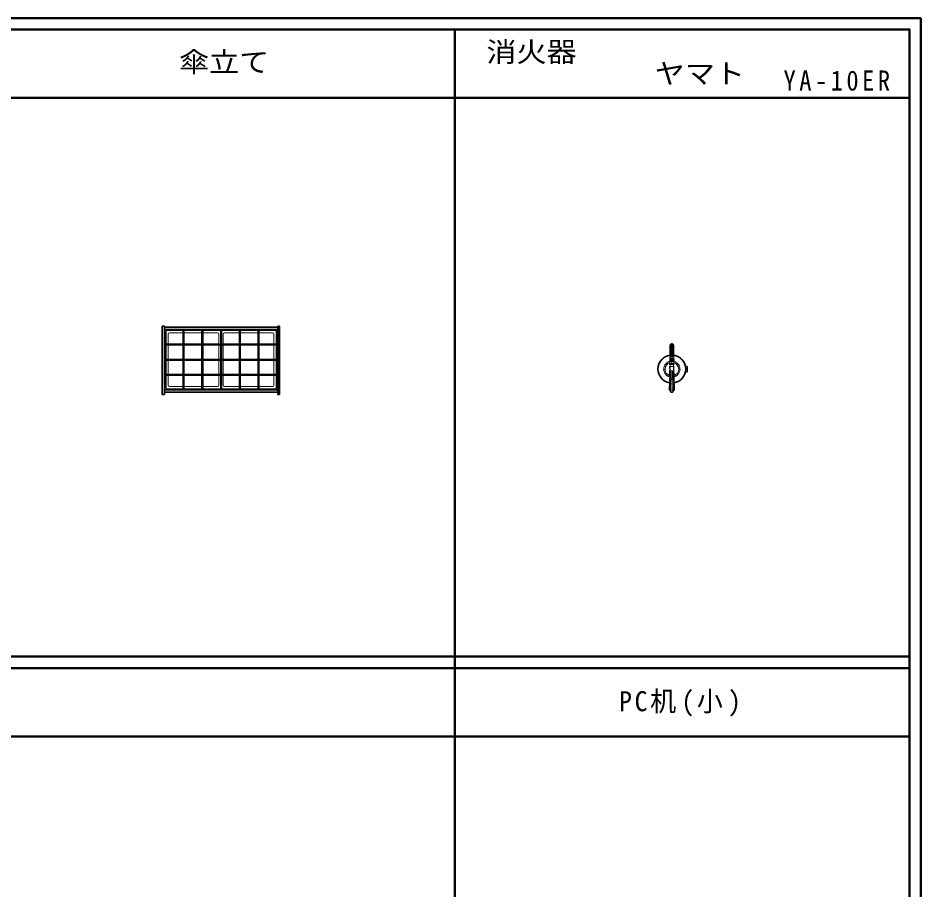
# Model space of a CAD drawing. Units: millimetres, scale not verified. Extents: x -27958 to 16946, y -4245 to 4259.
# Drawn here: x 2034 to 5996, y 434 to 4259 of the extents above; entities that cross this region are included whole.
import ezdxf
from ezdxf.enums import TextEntityAlignment as Align

# ---------------------------------------------------------------- set-up
doc = ezdxf.new("R2010")
doc.units = ezdxf.units.MM
doc.header["$LTSCALE"] = 30
doc.layers.add('0-0', color=7, linetype='Continuous', lineweight=35)
doc.layers.add('0-F', color=2, linetype='Continuous', lineweight=50)
doc.styles.add('ＭＳ 明朝', font='')
doc.styles.get('ＭＳ 明朝').set_extended_font_data('MS Mincho')

msp = doc.modelspace()

# ---------------------------------------------------------------- linework, layer by layer
at = {"layer": '0-0'}
for p, q in [((2666.41, 2608.1), (2666.41, 2908.1)), ((2666.41, 2908.1), (2676.41, 2908.1)), ((2676.41, 2908.1), (2676.41, 2608.1)), ((2676.41, 2903.1), (3173.41, 2903.1)), ((2678.41, 2893.1), (3171.41, 2893.1)), ((2678.41, 2893.1), (2678.41, 2628.1)), ((2759.07, 2893.1), (2759.07, 2828.35)), ((2762.07, 2893.1), (2762.07, 2828.35)), ((2841.24, 2893.1), (2841.24, 2828.35)), ((2844.24, 2893.1), (2844.24, 2828.35)), ((2923.41, 2893.1), (2923.41, 2828.35)), ((2926.41, 2893.1), (2926.41, 2828.35)), ((3005.57, 2893.1), (3005.57, 2828.35)), ((3008.57, 2893.1), (3008.57, 2828.35)), ((3087.74, 2893.1), (3087.74, 2828.35)), ((3090.74, 2893.1), (3090.74, 2828.35)), ((3171.41, 2893.1), (3171.41, 2628.1)), ((3173.41, 2908.1), (3173.41, 2608.1)), ((3181.41, 2908.1), (3173.41, 2908.1)), ((3181.41, 2608.1), (3181.41, 2908.1)), ((2678.41, 2828.35), (3171.41, 2828.35)), ((2678.41, 2825.35), (3171.41, 2825.35)), ((2759.07, 2825.35), (2759.07, 2762.1)), ((2762.07, 2825.35), (2762.07, 2762.1)), ((2841.24, 2825.35), (2841.24, 2762.1)), ((2844.24, 2825.35), (2844.24, 2762.1)), ((2923.41, 2825.35), (2923.41, 2762.1)), ((2926.41, 2825.35), (2926.41, 2762.1)), ((3005.57, 2825.35), (3005.57, 2762.1)), ((3008.57, 2825.35), (3008.57, 2762.1)), ((3087.74, 2825.35), (3087.74, 2762.1)), ((3090.74, 2825.35), (3090.74, 2762.1)), ((2678.41, 2762.1), (3171.41, 2762.1)), ((2678.41, 2759.1), (3171.41, 2759.1)), ((2759.07, 2759.1), (2759.07, 2695.85)), ((2762.07, 2759.1), (2762.07, 2695.85)), ((2841.24, 2759.1), (2841.24, 2695.85)), ((2844.24, 2759.1), (2844.24, 2695.85)), ((2923.41, 2759.1), (2923.41, 2695.85)), ((2926.41, 2759.1), (2926.41, 2695.85)), ((3005.57, 2759.1), (3005.57, 2695.85)), ((3008.57, 2759.1), (3008.57, 2695.85)), ((3087.74, 2759.1), (3087.74, 2695.85)), ((3090.74, 2759.1), (3090.74, 2695.85)), ((3171.41, 2695.85), (2678.41, 2695.85)), ((3171.41, 2692.85), (2678.41, 2692.85)), ((2759.07, 2692.85), (2759.07, 2628.1)), ((2762.07, 2692.85), (2762.07, 2628.1)), ((2841.24, 2692.85), (2841.24, 2628.1)), ((2844.24, 2692.85), (2844.24, 2628.1)), ((2923.41, 2692.85), (2923.41, 2628.1)), ((2926.41, 2692.85), (2926.41, 2628.1)), ((3005.57, 2692.85), (3005.57, 2628.1)), ((3008.57, 2692.85), (3008.57, 2628.1)), ((3087.74, 2692.85), (3087.74, 2628.1)), ((3090.74, 2692.85), (3090.74, 2628.1)), ((2676.41, 2618.1), (3173.41, 2618.1)), ((2678.41, 2628.1), (3171.41, 2628.1)), ((2676.41, 2608.1), (2666.41, 2608.1)), ((3173.41, 2608.1), (3181.41, 2608.1))]:
    msp.add_line(p, q, dxfattribs=at)
at = {"layer": '0-0', "color": 4, "lineweight": 18}
for p, q in [((2683.41, 2883.1), (2683.41, 2828.35)), ((2688.41, 2888.1), (2759.07, 2888.1)), ((2693.41, 2873.1), (2693.41, 2828.35)), ((2698.41, 2878.1), (2759.07, 2878.1)), ((2762.07, 2888.1), (2841.24, 2888.1)), ((2762.07, 2878.1), (2841.24, 2878.1)), ((2844.24, 2888.1), (2919.91, 2888.1)), ((2844.24, 2878.1), (2909.91, 2878.1)), ((2914.91, 2828.35), (2914.91, 2873.1)), ((2929.91, 2888.1), (3005.57, 2888.1)), ((2934.91, 2828.35), (2934.91, 2873.1)), ((2939.91, 2878.1), (3005.57, 2878.1)), ((3008.57, 2888.1), (3087.74, 2888.1)), ((3008.57, 2878.1), (3087.74, 2878.1)), ((3090.74, 2888.1), (3161.41, 2888.1)), ((3090.74, 2878.1), (3151.41, 2878.1)), ((3156.41, 2873.1), (3156.41, 2828.35)), ((3166.41, 2883.1), (3166.41, 2828.35)), ((2683.41, 2825.35), (2683.41, 2762.1)), ((2693.41, 2825.35), (2693.41, 2762.1)), ((2914.91, 2762.1), (2914.91, 2825.35)), ((2934.91, 2762.1), (2934.91, 2825.35)), ((3156.41, 2825.35), (3156.41, 2762.1)), ((3166.41, 2825.35), (3166.41, 2762.1)), ((4893.78, 2770.97), (4893.78, 2822.97)), ((4894.78, 2770.97), (4894.78, 2826.84)), ((4896.38, 2770.97), (4896.38, 2828.87)), ((4897.98, 2770.97), (4897.98, 2830.01)), ((4899.58, 2770.97), (4899.58, 2830.66)), ((4901.18, 2770.97), (4901.18, 2830.97)), ((4903.78, 2830.97), (4901.78, 2830.97)), ((4902.78, 2770.97), (4902.78, 2830.97)), ((4904.38, 2770.97), (4904.38, 2830.95)), ((4905.98, 2770.97), (4905.98, 2830.66)), ((4907.58, 2770.97), (4907.58, 2830.01)), ((4909.18, 2770.97), (4909.18, 2828.87)), ((4910.78, 2770.97), (4910.78, 2826.84)), ((4911.78, 2770.97), (4911.78, 2822.97)), ((2683.41, 2759.1), (2683.41, 2695.85)), ((2693.41, 2759.1), (2693.41, 2695.85)), ((2914.91, 2695.85), (2914.91, 2759.1)), ((2934.91, 2695.85), (2934.91, 2759.1)), ((3156.41, 2759.1), (3156.41, 2695.85)), ((3166.41, 2759.1), (3166.41, 2695.85)), ((4879.11, 2737.77), (4874.38, 2741.46)), ((4888.71, 2745.83), (4885.89, 2751.13)), ((4892.89, 2739.26), (4892.89, 2741.66)), ((4912.45, 2738.97), (4893.12, 2738.97)), ((4912.38, 2741.96), (4893.19, 2741.96)), ((4911.78, 2770.97), (4893.78, 2770.97)), ((4911.78, 2752.97), (4893.78, 2752.97)), ((4893.78, 2743.97), (4893.78, 2752.97)), ((4911.78, 2743.97), (4893.78, 2743.97)), ((4893.78, 2741.97), (4894.28, 2742.47)), ((4893.9, 2765.47), (4898.43, 2765.47)), ((4893.9, 2762.97), (4898.43, 2762.97)), ((4893.9, 2759.47), (4898.43, 2759.47)), ((4893.9, 2756.97), (4898.43, 2756.97)), ((4911.28, 2743.47), (4894.28, 2743.47)), ((4911.28, 2742.47), (4894.28, 2742.47)), ((4894.89, 2731.96), (4894.89, 2737.46)), ((4899.03, 2763.57), (4899.03, 2764.87)), ((4899.03, 2757.57), (4899.03, 2758.87)), ((4899.53, 2763.57), (4899.53, 2764.87)), ((4899.53, 2757.57), (4899.53, 2758.87)), ((4905.43, 2765.47), (4900.13, 2765.47)), ((4905.43, 2762.97), (4900.13, 2762.97)), ((4905.43, 2759.47), (4900.13, 2759.47)), ((4905.43, 2756.97), (4900.13, 2756.97)), ((4902.78, 2744.47), (4902.78, 2752.47)), ((4906.03, 2763.57), (4906.03, 2764.87)), ((4906.03, 2757.57), (4906.03, 2758.87)), ((4906.53, 2763.57), (4906.53, 2764.87)), ((4906.53, 2757.57), (4906.53, 2758.87)), ((4911.67, 2765.47), (4907.13, 2765.47)), ((4911.67, 2762.97), (4907.13, 2762.97)), ((4911.67, 2759.47), (4907.13, 2759.47)), ((4911.67, 2756.97), (4907.13, 2756.97)), ((4910.68, 2731.96), (4910.68, 2737.46)), ((4911.78, 2743.97), (4911.28, 2743.47)), ((4911.28, 2742.47), (4911.28, 2743.47)), ((4911.78, 2741.97), (4911.28, 2742.47)), ((4911.78, 2743.97), (4911.78, 2752.97)), ((4912.68, 2739.26), (4912.68, 2741.66)), ((4916.82, 2745.85), (4919.63, 2751.16)), ((4926.43, 2737.8), (4931.16, 2741.5)), ((4872.8, 2718.25), (4866.81, 2718.03)), ((4874.25, 2710.08), (4868.54, 2708.23)), ((4874.97, 2730.59), (4869.41, 2732.84)), ((4880.52, 2699.23), (4876.07, 2695.21)), ((4886.88, 2693.9), (4883.7, 2688.82)), ((4891.27, 2626.97), (4893.44, 2698.01)), ((4891.4, 2692.75), (4891.4, 2696.75)), ((4892.01, 2724.6), (4892.01, 2728.6)), ((4892.07, 2626.97), (4894.24, 2697.88)), ((4892.28, 2715.21), (4895.28, 2715.71)), ((4892.28, 2698.21), (4892.28, 2715.21)), ((4895.28, 2697.71), (4892.28, 2698.21)), ((4892.9, 2697.75), (4892.4, 2697.75)), ((4893.51, 2729.6), (4893.01, 2729.6)), ((4893.51, 2723.6), (4893.01, 2723.6)), ((4893.98, 2715.45), (4894.48, 2731.97)), ((4894.22, 2723.89), (4894.22, 2729.31)), ((4894.48, 2731.97), (4895.28, 2731.97)), ((4894.78, 2715.62), (4895.28, 2731.97)), ((4895.28, 2621.97), (4895.28, 2731.97)), ((4910.28, 2730.71), (4895.28, 2730.71)), ((4905.28, 2711.22), (4900.28, 2711.22)), ((4900.28, 2676.22), (4900.28, 2711.22)), ((4905.28, 2676.22), (4905.28, 2711.22)), ((4911.08, 2731.97), (4910.28, 2731.97)), ((4910.28, 2621.97), (4910.28, 2731.97)), ((4913.49, 2626.97), (4910.28, 2731.97)), ((4914.29, 2626.97), (4911.08, 2731.97)), ((4918.72, 2693.93), (4921.91, 2688.84)), ((4925.07, 2699.26), (4929.53, 2695.25)), ((4930.58, 2730.63), (4936.14, 2732.88)), ((4931.33, 2710.12), (4937.04, 2708.27)), ((4932.76, 2718.29), (4938.76, 2718.08)), ((4962.27, 2732.84), (4968.49, 2732.84)), ((4962.27, 2705.84), (4968.49, 2705.84)), ((4962.49, 2731.84), (4968.49, 2731.84)), ((4962.49, 2706.84), (4968.49, 2706.84)), ((4970.49, 2708.84), (4970.49, 2729.84)), ((4971.49, 2708.84), (4971.49, 2729.84)), ((2683.41, 2692.85), (2683.41, 2638.1)), ((2693.41, 2692.85), (2693.41, 2648.1)), ((2914.91, 2648.1), (2914.91, 2692.85)), ((2934.91, 2648.1), (2934.91, 2692.85)), ((3156.41, 2692.85), (3156.41, 2648.1)), ((3166.41, 2692.85), (3166.41, 2638.1)), ((4892.9, 2691.75), (4892.4, 2691.75)), ((4897.78, 2624.97), (4897.78, 2669.48)), ((4905.28, 2676.22), (4900.28, 2676.22)), ((4904.78, 2672.48), (4900.78, 2672.48)), ((4907.78, 2624.97), (4907.78, 2669.48)), ((2688.41, 2633.1), (2759.07, 2633.1)), ((2698.41, 2643.1), (2759.07, 2643.1)), ((2762.07, 2643.1), (2841.24, 2643.1)), ((2762.07, 2633.1), (2841.24, 2633.1)), ((2844.24, 2643.1), (2909.91, 2643.1)), ((2844.24, 2633.1), (2919.91, 2633.1)), ((2929.91, 2633.1), (3005.57, 2633.1)), ((2939.91, 2643.1), (3005.57, 2643.1)), ((3008.57, 2643.1), (3087.74, 2643.1)), ((3008.57, 2633.1), (3087.74, 2633.1)), ((3090.74, 2643.1), (3151.41, 2643.1)), ((3090.74, 2633.1), (3161.41, 2633.1)), ((4892.07, 2626.97), (4891.27, 2626.97)), ((4895.28, 2628.26), (4892.11, 2628.26)), ((4905.28, 2616.97), (4900.28, 2616.97)), ((4904.78, 2621.97), (4900.78, 2621.97)), ((4913.45, 2628.26), (4910.28, 2628.26)), ((4914.29, 2626.97), (4913.49, 2626.97))]:
    msp.add_line(p, q, dxfattribs=at)
msp.add_lwpolyline([(4894.28, 2742.47), (4894.28, 2743.47), (4893.78, 2743.97)], dxfattribs=at)
for centre, radius, start, end in [((2688.41, 2883.1), 5, 90, 180), ((2698.41, 2873.1), 5, 90, 180), ((2909.91, 2873.1), 5, 0, 90), ((2919.91, 2883.1), 5, 45.573, 90), ((2929.91, 2883.1), 5, 90, 134.427), ((2939.91, 2873.1), 5, 90, 180), ((3151.41, 2873.1), 5, 0, 90), ((3161.41, 2883.1), 5, 0, 90), ((4901.78, 2822.97), 8, 90, 180), ((4903.78, 2822.97), 8, 0, 90), ((4902.78, 2719.34), 60, 98.62693, 259.9296), ((4902.78, 2719.34), 60, 280.0704, 81.37307), ((4902.78, 2719.34), 36, 142.09284, 157.98356), ((4902.78, 2719.34), 30, 107.4576, 251.09775), ((4902.78, 2719.34), 35, 117.98356, 142.09284), ((4902.78, 2719.34), 36, 105.10376, 117.98356), ((4893.19, 2741.66), 0.3, 90, 180), ((4893.19, 2739.26), 0.3, 180, 270), ((4898.6, 2767.22), 5.31, 154.94238, 205.05762), ((4898.6, 2761.22), 5.31, 154.94238, 205.05762), ((4898.6, 2755.22), 5.31, 154.94238, 205.05762), ((4892.78, 2770.22), 1.25, 323.1301, 36.8699), ((4892.78, 2764.22), 1.25, 323.1301, 36.8699), ((4892.78, 2758.22), 1.25, 323.1301, 36.8699), ((4898.28, 2732.47), 20.5, 77.31962, 102.68038), ((4898.28, 2764.47), 20.5, 257.31962, 282.68038), ((4893.2, 2737.42), 1.69, 1.38189, 65.99825), ((4898.6, 2767.22), 5.01, 200.43394, 205.05762), ((4898.6, 2761.22), 5.01, 154.94238, 159.56606), ((4898.6, 2761.22), 5.01, 200.43394, 205.05762), ((4898.6, 2755.22), 5.01, 154.94238, 159.56606), ((4892.78, 2764.22), 1.55, 323.1301, 36.8699), ((4892.78, 2758.22), 1.55, 323.1301, 36.8699), ((4898.43, 2764.87), 0.6, 0, 90), ((4898.43, 2763.57), 0.6, 270, 0), ((4898.43, 2758.87), 0.6, 0, 90), ((4898.43, 2757.57), 0.6, 270, 0), ((4900.13, 2764.87), 0.6, 90, 180), ((4900.13, 2763.57), 0.6, 180, 270), ((4900.13, 2758.87), 0.6, 90, 180), ((4900.13, 2757.57), 0.6, 180, 270), ((4907.28, 2732.47), 20.5, 77.31962, 102.68038), ((4907.28, 2764.47), 20.5, 257.31962, 282.68038), ((4905.43, 2764.87), 0.6, 0, 90), ((4905.43, 2763.57), 0.6, 270, 0), ((4905.43, 2758.87), 0.6, 0, 90), ((4905.43, 2757.57), 0.6, 270, 0), ((4907.13, 2764.87), 0.6, 90, 180), ((4907.13, 2763.57), 0.6, 180, 270), ((4907.13, 2758.87), 0.6, 90, 180), ((4907.13, 2757.57), 0.6, 180, 270), ((4912.37, 2737.42), 1.69, 114.00175, 178.61811), ((4912.78, 2764.22), 1.55, 143.1301, 216.8699), ((4912.78, 2758.22), 1.55, 143.1301, 216.8699), ((4906.97, 2767.22), 5.01, 334.94238, 339.56606), ((4906.97, 2761.22), 5.01, 20.43394, 25.05762), ((4906.97, 2761.22), 5.01, 334.94238, 339.56606), ((4906.97, 2755.22), 5.01, 20.43394, 25.05762), ((4912.78, 2770.22), 1.25, 143.1301, 216.8699), ((4912.78, 2764.22), 1.25, 143.1301, 216.8699), ((4912.78, 2758.22), 1.25, 143.1301, 216.8699), ((4906.97, 2767.22), 5.31, 334.94238, 25.05762), ((4906.97, 2761.22), 5.31, 334.94238, 25.05762), ((4906.97, 2755.22), 5.31, 334.94238, 25.05762), ((4902.78, 2719.34), 30, 288.5724, 72.5424), ((4902.78, 2719.34), 36, 62.09284, 74.89624), ((4912.38, 2741.66), 0.3, 0, 90), ((4912.38, 2739.26), 0.3, 270, 0), ((4902.78, 2719.34), 35, 37.98356, 62.09284), ((4902.78, 2719.34), 36, 22.09284, 37.98356), ((4902.78, 2719.34), 36, 182.09284, 197.98356), ((4902.78, 2719.34), 35, 157.98356, 182.09284), ((4902.78, 2719.34), 35, 197.98356, 222.09284), ((4902.78, 2719.34), 36, 222.09284, 237.98356), ((4892.4, 2696.75), 1, 90, 180), ((4893.01, 2728.6), 1, 90, 180), ((4893.01, 2724.6), 1, 180, 270), ((4892.9, 2696.75), 1, 57.63363, 90), ((4893.51, 2728.6), 1, 45, 90), ((4893.51, 2724.6), 1, 270, 315), ((4902.78, 2719.34), 36, 302.09284, 317.98356), ((4902.78, 2719.34), 35, 317.98356, 342.09284), ((4902.78, 2719.34), 35, 357.98356, 22.09284), ((4902.78, 2719.34), 36, 342.09284, 357.98356), ((4968.49, 2729.84), 3, 0, 90), ((4968.49, 2729.84), 2, 0, 90), ((4968.49, 2708.84), 2, 270, 0), ((4968.49, 2708.84), 3, 270, 0), ((4902.78, 2719.34), 35, 237.98356, 253.88702), ((4892.4, 2692.75), 1, 180, 270), ((4892.9, 2692.75), 1, 270, 291.02238), ((4900.78, 2669.48), 3, 90, 180), ((4904.78, 2669.48), 3, 0, 90), ((4902.78, 2719.34), 35, 286.11298, 302.09284), ((2688.41, 2638.1), 5, 180, 270), ((2698.41, 2648.1), 5, 180, 270), ((2909.91, 2648.1), 5, 270, 0), ((2919.91, 2638.1), 5, 270, 314.427), ((2929.91, 2638.1), 5, 225.573, 270), ((2939.91, 2648.1), 5, 180, 270), ((3151.41, 2648.1), 5, 270, 0), ((3161.41, 2638.1), 5, 270, 0), ((4900.28, 2621.97), 5, 180, 270), ((4900.78, 2624.97), 3, 180, 270), ((4904.78, 2624.97), 3, 270, 0), ((4905.28, 2621.97), 5, 270, 0)]:
    msp.add_arc(centre, radius, start, end, dxfattribs=at)
at = {"layer": '0-0'}
for start, end in [(98.48445, 260.06693), (279.93307, 81.51555)]:
    msp.add_arc((4902.78, 2719.34), 61, start, end, dxfattribs=at)
at = {"layer": '0-F'}
for p, q in [((-6079.11, 4259.26), (5995.76, 4259.26)), ((3949.94, -3545.37), (3949.94, 4209.26)), ((-6029.11, 3909.26), (5945.76, 3909.26)), ((-6029.11, 1457.72), (5945.76, 1457.72)), ((-6029.11, 1407.72), (5945.76, 1407.72)), ((-6029.11, 1107.72), (5945.76, 1107.72))]:
    msp.add_line(p, q, dxfattribs=at)
msp.add_lwpolyline([(5995.76, 4259.26), (5995.76, -4245.37), (-6079.11, -4245.37)], dxfattribs=at)
msp.add_lwpolyline([(-6029.11, 4209.26), (5945.76, 4209.26), (5945.76, -4195.37), (-6029.11, -4195.37)], close=True, dxfattribs=at)

# ---------------------------------------------------------------- texts
at = {"layer": '0-0', "style": 'ＭＳ 明朝', "width": 1.1}
for s, p in [('消火器', (4089.01, 4040.53)), ('傘立て', (2740.47, 3995.77)), ('ヤマト', (4827.64, 3945.41))]:
    msp.add_text(s, height=87.98, dxfattribs=at).set_placement(p, align=Align.BOTTOM_LEFT)
at = {"layer": '0-0', "color": 4, "style": 'ＭＳ 明朝'}
for s, height, p in [('を抜き、', 3.666, (4897.83, 2669.06)), ('安全栓', 3.666, (4902.63, 2669.06)), ('にぎる', 7.331, (4897.94, 2652.26))]:
    msp.add_text(s, height=height, rotation=270, dxfattribs=at).set_placement(p, align=Align.BOTTOM_LEFT)
at = {"layer": '0-0', "char_height": 87.98, "attachment_point": 7, "style": 'ＭＳ 明朝'}
for s, insert in [('\\T1.28;\\W0.9;YA-10ER', (5392.79, 3939.81)), ('\\T1.2;\\W0.95;PC机(小)', (4670.99, 1194.88))]:
    msp.add_mtext(s, dxfattribs=dict(at, insert=insert))

doc.saveas('drawing.dxf')
